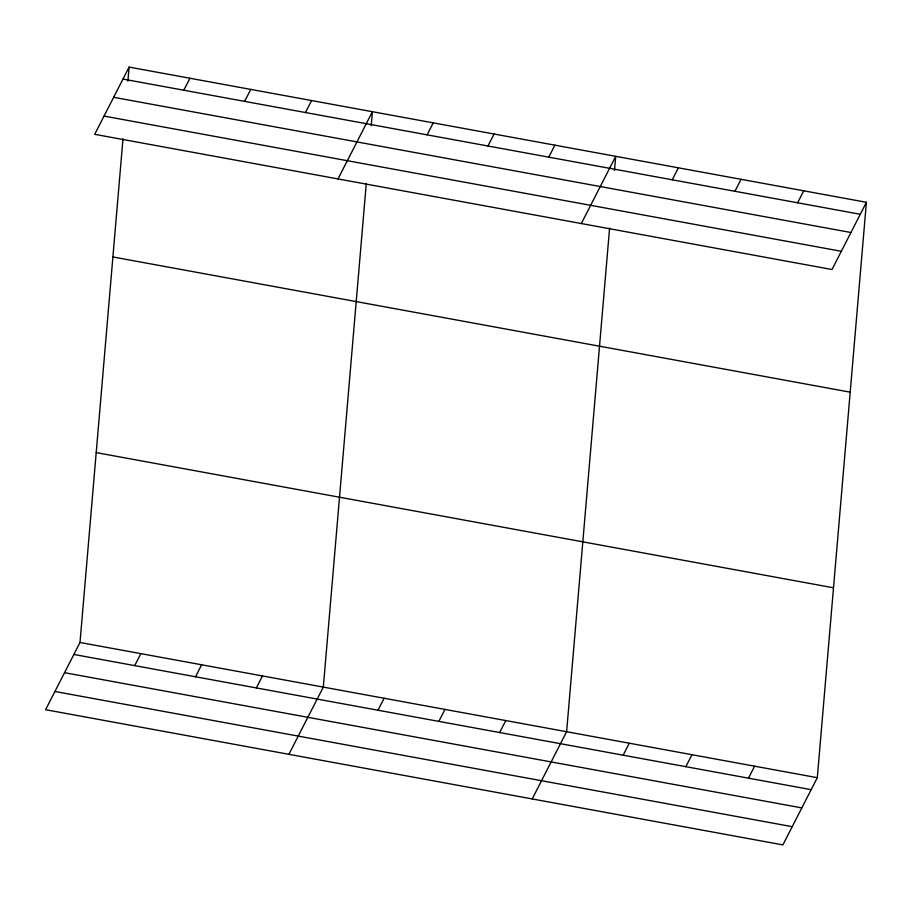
<?xml version="1.0" encoding="UTF-8"?>
<svg xmlns="http://www.w3.org/2000/svg" width="912" height="912" viewBox="0 0 912 912"><rect width="100%" height="100%" fill="white"/><g stroke="black" fill="none" stroke-linecap="round" stroke-linejoin="round"><path stroke-width="1.37" d="M866.4 202.293L831.995 269.519L94.7 134.315L129.105 67.089L866.4 202.293L817.3 777.685L782.895 844.911L45.6 709.707L80.005 642.481L122.983 138.818M127.908 81.157L129.105 67.089M366.293 183.437L323.315 687.089L288.91 754.327M371.207 125.765L372.415 111.709L338.01 178.934M609.604 228.057L566.614 731.709L532.209 798.946M614.517 170.384L615.725 156.328L581.32 223.554M183.802 90.231L189.935 78.238M244.621 101.38L250.754 89.399M305.452 112.541L311.585 100.548M134.702 665.612L140.836 653.63M427.101 134.851L433.234 122.858M195.521 676.772L201.655 664.78M487.931 146L494.065 134.018M256.352 687.922L262.485 675.94M548.762 157.149L554.895 145.168M378.001 710.231L384.134 698.25M672.258 179.801L678.391 167.819M438.832 721.392L444.965 709.399M734.924 191.292L741.057 179.311M499.662 732.541L505.795 720.56M797.601 202.783L803.734 190.802M623.158 755.193L629.291 743.2M685.824 766.684L691.957 754.703M748.49 778.175L754.623 766.194M122.972 79.07L860.267 214.274M113.647 97.299L850.942 232.514M104.025 116.086L841.32 251.29M112.906 256.967L850.201 392.171M96.205 452.603L833.5 587.807M80.005 642.481L817.3 777.685M73.872 654.463L811.167 789.667M64.547 672.691L801.83 807.895M54.925 691.478L792.22 826.682"/></g></svg>
